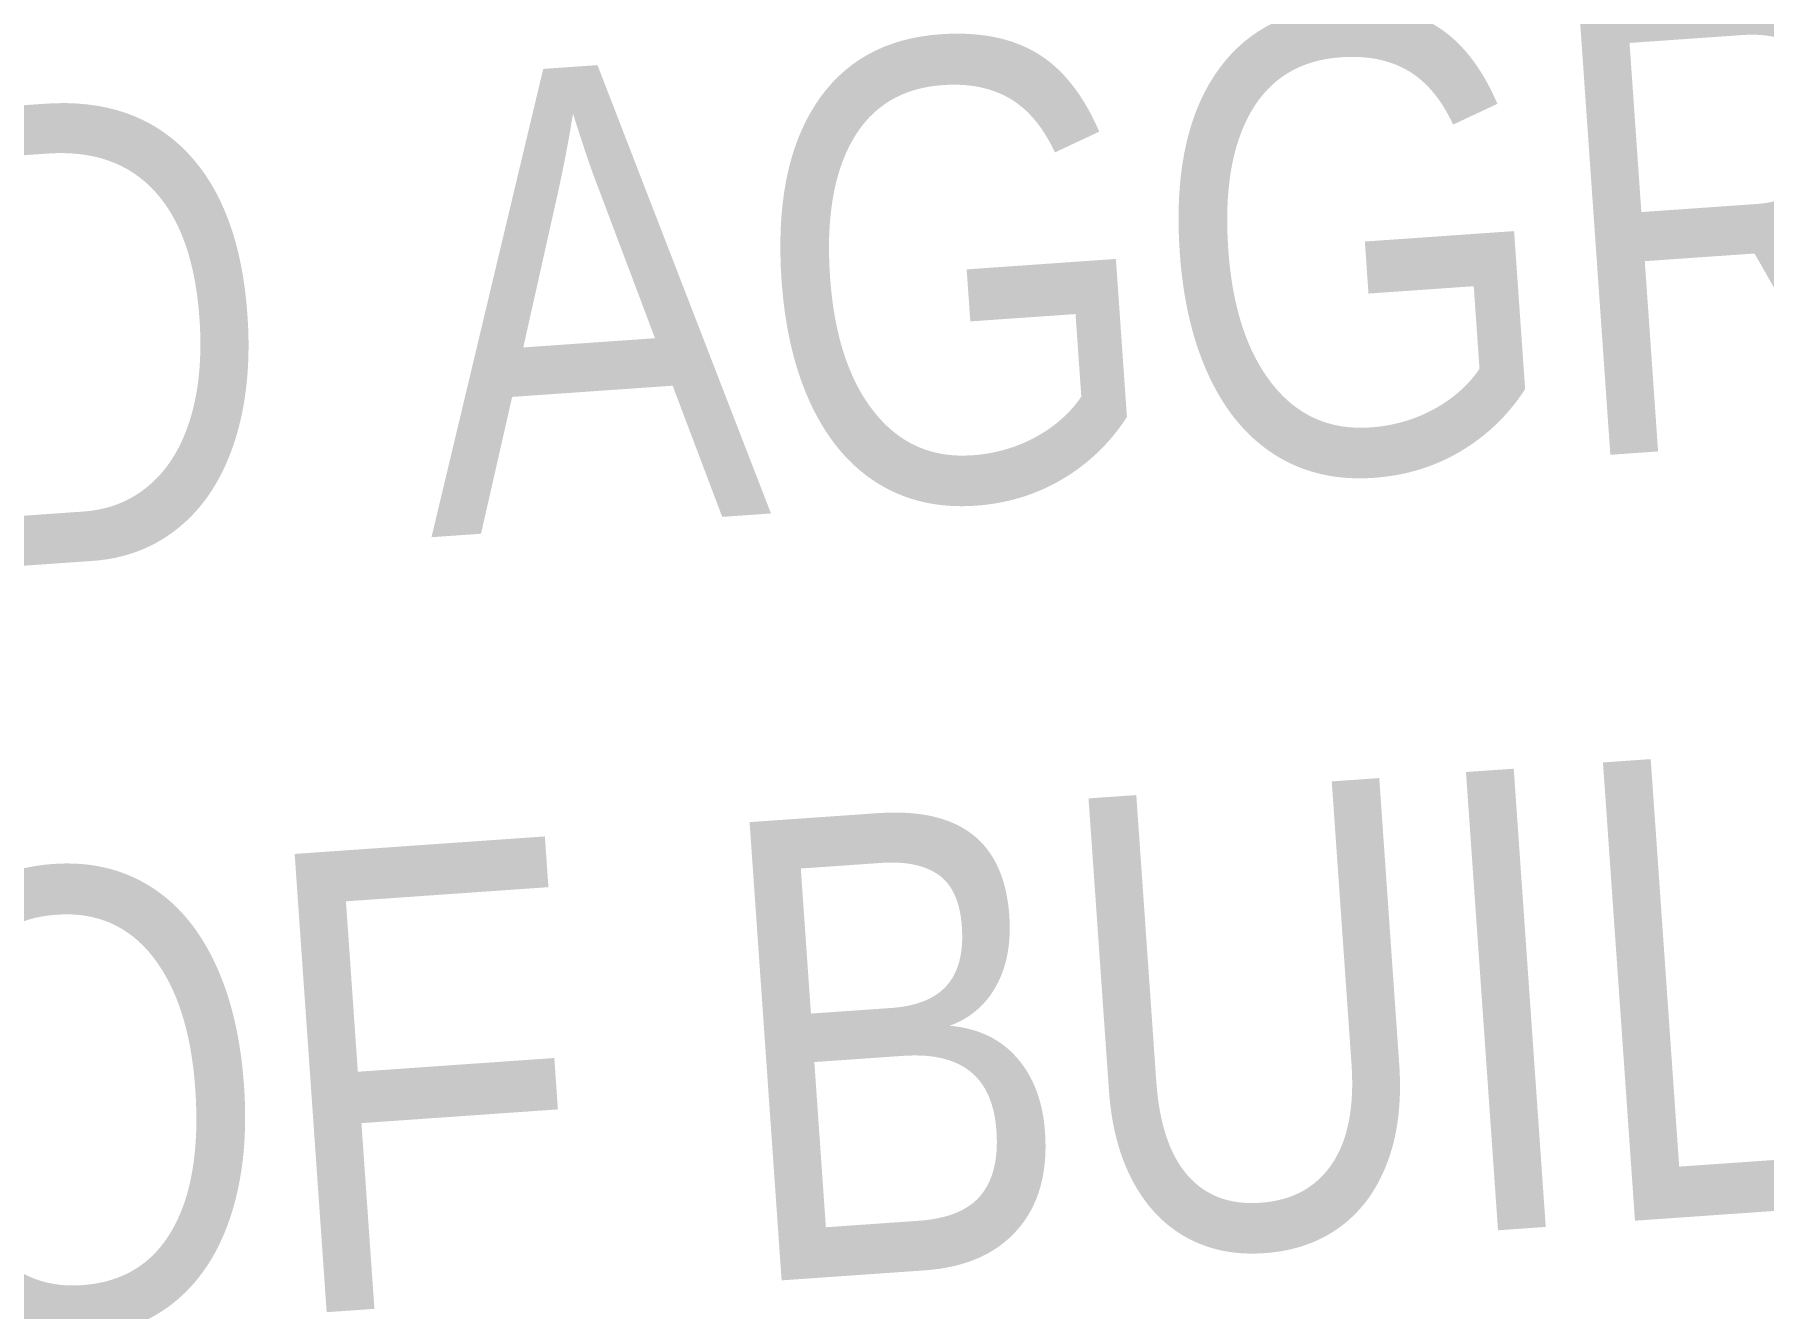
# Model space of a CAD drawing. Header units: millimetres. Extents: x 834681283 to 835686922, y 817551134 to 819407044.
# Drawn here: x 835570626 to 835578155, y 818179592 to 818185138 of the extents above; entities that cross this region are included whole.
import ezdxf

# ---------------------------------------------------------------- set-up
doc = ezdxf.new("R2010")
doc.units = ezdxf.units.MM
doc.header["$LTSCALE"] = 1200
doc.header["$MEASUREMENT"] = 0
for name, pattern in [('P01-MAGP-P-RF$0$P01_MS_01_N1-FloorPlan-PART2OFUPPERROOFSETTINGOUT$0$BH DASHED2', [3, 2, -1]), ('P01-MAGP-P-RF$0$P01_MS_01_N1-FloorPlan-PART2OFUPPERROOFSETTINGOUT$0$BH DASHED3', [2, 1, -1]), ('P01-MAGP-P-RF$0$PHANTOM', [2.5, 1.25, -0.25, 0.25, -0.25, 0.25, -0.25])]:
    doc.linetypes.add(name, pattern=pattern)
for name, color, linetype, lineweight in [('P01-MAAN-P-EVA$0$DW-TXT', 7, 'Continuous', 13), ('P01-MAGP-P-RF$0$MMH053__', 253, 'P01-MAGP-P-RF$0$PHANTOM', 40), ('P01-MAGP-P-RF$0$P01_MS_01_N1-FloorPlan-PART2OFUPPERROOFSETTINGOUT$0$S-BEAM', 253, 'Continuous', 35), ('P01-MAGP-P-RF$0$P01_MS_01_N1-FloorPlan-PART2OFUPPERROOFSETTINGOUT$0$S-BEAM-HIDN', 253, 'P01-MAGP-P-RF$0$P01_MS_01_N1-FloorPlan-PART2OFUPPERROOFSETTINGOUT$0$BH DASHED2', 18), ('P01-MAGP-P-RF$0$P01_MS_01_N1-FloorPlan-PART2OFUPPERROOFSETTINGOUT$0$S-COLS-HIDN', 253, 'P01-MAGP-P-RF$0$P01_MS_01_N1-FloorPlan-PART2OFUPPERROOFSETTINGOUT$0$BH DASHED3', 18), ('P01-MAGP-P-RF$0$ROOF MESH HALF TONE$0$A-GLAZ', 253, 'Continuous', 9), ('P01-MAGP-P-RF$0$ROOF MESH HALF TONE$0$A-MASS', 253, 'Continuous', 9)]:
    doc.layers.add(name, color=color, linetype=linetype, lineweight=lineweight)
doc.styles.add('P01-MAAN-P-EVA$0$ARIAL', font='arial.ttf', dxfattribs={"width": 0.8})

# ---------------------------------------------------------------- blocks, each defined once
blk = doc.blocks.new('P01-MAAN-P-EVA')
at = {"layer": 'P01-MAAN-P-EVA$0$DW-TXT', "insert": (835559946.3, 818184087.5), "char_height": 2000, "attachment_point": 1, "rotation": 3.99859, "style": 'P01-MAAN-P-EVA$0$ARIAL', "bg_fill": 3, "box_fill_scale": 1.25, "bg_fill_color": 256, "bg_fill_transparency": 0}
blk.add_mtext_dynamic_manual_height_columns('PROVIDED AGGREGATE LENGTH OF BUILDING FRONTAGES UPON THOROUGHFARES = 167.0m ', width=35991.508, gutter_width=10, heights=[0], dxfattribs=at)
blk = doc.blocks.new('P01-MAGP-P-RF$0$P01_MS_01_N1-FloorPlan-PART2OFUPPERROOFSETTINGOUT$0$Circular Hollow Sections - CHS273x16_PSB98-8778822-PART 2 OF  UPPER ROOF SETTING OUT')
at = {"layer": 'P01-MAGP-P-RF$0$P01_MS_01_N1-FloorPlan-PART2OFUPPERROOFSETTINGOUT$0$S-BEAM'}
for p, q in [((45170.7, 71520.9), (41690.6, 69084.1)), ((41847.2, 68860.5), (45327.3, 71297.3))]:
    blk.add_line(p, q, dxfattribs=at)
for centre, major_axis, start_param, end_param in [((45249, 71409.1), (-78.3, 111.8), 3.141593, 6.283185), ((41768.9, 68972.3), (-78.3, 111.8), 0, 3.141593), ((41768.9, 68972.3), (-72.6, 103.6), 0, 3.141593), ((41768.9, 68972.3), (-78.3, 111.8), 3.141593, 6.283185), ((41768.9, 68972.3), (-72.6, 103.6), 3.141593, 6.283185)]:
    blk.add_ellipse(centre, major_axis=major_axis, ratio=0.463676, start_param=start_param, end_param=end_param, dxfattribs=at)
blk = doc.blocks.new('P01-MAGP-P-RF$0$P01_MS_01_N1-FloorPlan-PART2OFUPPERROOFSETTINGOUT$0$Circular Hollow Sections - CHS273x10_PSB97-8461351-PART 2 OF  UPPER ROOF SETTING OUT')
at = {"layer": 'P01-MAGP-P-RF$0$P01_MS_01_N1-FloorPlan-PART2OFUPPERROOFSETTINGOUT$0$S-BEAM'}
for p, q in [((46997.1, 68873.2), (43545.2, 66456.2)), ((43701.8, 66232.5), (47153.7, 68649.6))]:
    blk.add_line(p, q, dxfattribs=at)
for centre, major_axis, start_param, end_param in [((47075.4, 68761.4), (-78.3, 111.8), 3.141593, 6.283185), ((43623.5, 66344.4), (-78.3, 111.8), 0, 3.141593), ((43623.5, 66344.4), (-72.6, 103.6), 0, 3.141593), ((43623.5, 66344.4), (-78.3, 111.8), 3.141593, 6.283185), ((43623.5, 66344.4), (-72.6, 103.6), 3.141593, 6.283185)]:
    blk.add_ellipse(centre, major_axis=major_axis, ratio=0.301725, start_param=start_param, end_param=end_param, dxfattribs=at)
blk = doc.blocks.new('P01-MAGP-P-RF$0$P01_MS_01_N1-FloorPlan-PART2OFUPPERROOFSETTINGOUT$0$Circular Hollow Sections - CHS273x10_PSB97-8468310-PART 2 OF  UPPER ROOF SETTING OUT')
at = {"layer": 'P01-MAGP-P-RF$0$P01_MS_01_N1-FloorPlan-PART2OFUPPERROOFSETTINGOUT$0$S-BEAM'}
for p, q in [((48611.7, 66605.6), (45071, 64126.4)), ((45227.6, 63902.8), (48768.3, 66382))]:
    blk.add_line(p, q, dxfattribs=at)
blk.add_ellipse((48690, 66493.8), major_axis=(-78.3, 111.8), ratio=0.33872, start_param=3.141593, end_param=6.283185, dxfattribs=at)
at = {"layer": 'P01-MAGP-P-RF$0$P01_MS_01_N1-FloorPlan-PART2OFUPPERROOFSETTINGOUT$0$S-BEAM-HIDN'}
for p, q in [((45071, 64126.4), (44948.4, 64040.6)), ((45105, 63817), (45227.6, 63902.8))]:
    blk.add_line(p, q, dxfattribs=at)
for major_axis, start_param, end_param in [((-78.3, 111.8), 0, 3.141593), ((-72.6, 103.6), 0, 3.141593), ((-78.3, 111.8), 3.141593, 6.283185), ((-72.6, 103.6), 3.141593, 6.283185)]:
    blk.add_ellipse((45026.7, 63928.8), major_axis=major_axis, ratio=0.33872, start_param=start_param, end_param=end_param, dxfattribs=at)
blk = doc.blocks.new('P01-MAGP-P-RF$0$P01_MS_01_N1-FloorPlan-PART2OFUPPERROOFSETTINGOUT$0$Circular Hollow Sections - CHS273x10_PSB97-8461350-PART 2 OF  UPPER ROOF SETTING OUT')
at = {"layer": 'P01-MAGP-P-RF$0$P01_MS_01_N1-FloorPlan-PART2OFUPPERROOFSETTINGOUT$0$S-BEAM'}
for p, q in [((50555.6, 71364.9), (47072.8, 68926.2)), ((47229.4, 68702.6), (50712.2, 71141.3))]:
    blk.add_line(p, q, dxfattribs=at)
for centre, major_axis, start_param, end_param in [((50633.9, 71253.1), (-78.3, 111.8), 5.462127, 6.283185), ((50633.9, 71253.1), (-78.3, 111.8), 3.141593, 3.962651), ((47151.1, 68814.4), (-78.3, 111.8), 0, 0.91571), ((47151.1, 68814.4), (-72.6, 103.6), 0, 0.966072), ((47151.1, 68814.4), (-78.3, 111.8), 3.141593, 6.283185), ((47151.1, 68814.4), (-72.6, 103.6), 3.141593, 6.283185), ((47151.1, 68814.4), (-72.6, 103.6), 2.17552, 3.141593), ((47151.1, 68814.4), (-78.3, 111.8), 2.225883, 3.141593)]:
    blk.add_ellipse(centre, major_axis=major_axis, ratio=0.557888, start_param=start_param, end_param=end_param, dxfattribs=at)
at = {"layer": 'P01-MAGP-P-RF$0$P01_MS_01_N1-FloorPlan-PART2OFUPPERROOFSETTINGOUT$0$S-BEAM-HIDN'}
for centre, major_axis, start_param, end_param in [((50633.9, 71253.1), (-78.3, 111.8), 3.963015, 5.461762), ((47151.1, 68814.4), (-78.3, 111.8), 0.916075, 2.225518), ((47151.1, 68814.4), (-72.6, 103.6), 0.966466, 2.175127)]:
    blk.add_ellipse(centre, major_axis=major_axis, ratio=0.557888, start_param=start_param, end_param=end_param, dxfattribs=at)
blk = doc.blocks.new('P01-MAGP-P-RF$0$P01_MS_01_N1-FloorPlan-PART2OFUPPERROOFSETTINGOUT$0$Circular Hollow Sections - CHS273x10_PSB97-8461565-PART 2 OF  UPPER ROOF SETTING OUT')
at = {"layer": 'P01-MAGP-P-RF$0$P01_MS_01_N1-FloorPlan-PART2OFUPPERROOFSETTINGOUT$0$S-BEAM'}
for p, q in [((52168.4, 69096.1), (48656.6, 66637.1)), ((48813.2, 66413.5), (52325, 68872.4))]:
    blk.add_line(p, q, dxfattribs=at)
for centre, major_axis, start_param, end_param in [((52246.7, 68984.2), (-78.3, 111.8), 5.588474, 6.283185), ((52246.7, 68984.2), (-78.3, 111.8), 3.141593, 3.836304), ((48734.9, 66525.3), (-78.3, 111.8), 0, 0.564683), ((48734.9, 66525.3), (-78.3, 111.8), 3.141593, 6.283185), ((48734.9, 66525.3), (-72.6, 103.6), 3.141593, 6.283185), ((48734.9, 66525.3), (-72.6, 103.6), 0, 0.545081), ((48734.9, 66525.3), (-72.6, 103.6), 2.596512, 3.141593), ((48734.9, 66525.3), (-78.3, 111.8), 2.57691, 3.141593)]:
    blk.add_ellipse(centre, major_axis=major_axis, ratio=0.412888, start_param=start_param, end_param=end_param, dxfattribs=at)
at = {"layer": 'P01-MAGP-P-RF$0$P01_MS_01_N1-FloorPlan-PART2OFUPPERROOFSETTINGOUT$0$S-BEAM-HIDN'}
for centre, major_axis, start_param, end_param in [((52246.7, 68984.2), (-78.3, 111.8), 3.836668, 5.58811), ((48734.9, 66525.3), (-78.3, 111.8), 0.565047, 2.576545), ((48734.9, 66525.3), (-72.6, 103.6), 0.545475, 2.596118)]:
    blk.add_ellipse(centre, major_axis=major_axis, ratio=0.412888, start_param=start_param, end_param=end_param, dxfattribs=at)
blk = doc.blocks.new('P01-MAGP-P-RF$0$ROOF MESH HALF TONE')
at = {"layer": 'P01-MAGP-P-RF$0$ROOF MESH HALF TONE$0$A-GLAZ', "lineweight": 5}
for p, q in [((43191, 70031.7), (41428.6, 72585.7)), ((48562.1, 70209.9), (46874.4, 72586.9)), ((41439.4, 72482.3), (43201.9, 69928.3)), ((42910.2, 69917.7), (41223.2, 72301.3)), ((47874, 69655.9), (46120.1, 72196.5)), ((46122, 72091.4), (47875.9, 69550.7)), ((47583.8, 69516.9), (45894.1, 71903.8)), ((46877.2, 68962.7), (45128.1, 71488.5)), ((45134.7, 71388.4), (46883.8, 68862.5)), ((46604.5, 68823.2), (44907.2, 71227.3)), ((46380.3, 71144.6), (47125.5, 70091.8)), ((43854.6, 70493.6), (43451.2, 71061.6)), ((43236.5, 70048), (42669.2, 70870.2)), ((46359.4, 69799.9), (45612.4, 70878.6)), ((45613, 70870), (46360, 69791.2)), ((50022.7, 70115.3), (49531.6, 70810.3)), ((51279.5, 68415.2), (49576, 70825.8)), ((45882.4, 68270.5), (44171.7, 70734.1)), ((44618.6, 70173.3), (44218.5, 70749.5)), ((48516.6, 70195.8), (48105.8, 70774.3)), ((49963.4, 70095.5), (49527.1, 70712.8)), ((44186.6, 70632.5), (45893.1, 68175.1)), ((48519.8, 70088.8), (48128, 70640.7)), ((43854.6, 70493.6), (43842.2, 70599.1)), ((43887.7, 70615.5), (43897.4, 70532.8)), ((42865.2, 69899.6), (42444.9, 70493.4)), ((43882, 70503.4), (43854.6, 70493.6)), ((43923, 70544.3), (43878.6, 70524.3)), ((44360.2, 69840.6), (43878.6, 70524.3)), ((43878.6, 70524.3), (43893.7, 70431.6)), ((45624, 68129.9), (43923, 70544.3)), ((44598.9, 70205.5), (45361, 70507.5)), ((44617.7, 70181.6), (45379.5, 70483.4)), ((45378.2, 70482.9), (45361, 70507.5)), ((45379.5, 70483.4), (46145, 69399.1)), ((47890.3, 69712.3), (47352.2, 70491.7)), ((44321.9, 69823.9), (43893.7, 70431.6)), ((49291.4, 69830.1), (48885.5, 70415.3)), ((42880.1, 69799.1), (42479.1, 70365.7)), ((50579.1, 67894.4), (48879.5, 70344.5)), ((44599.3, 70201.2), (44598.9, 70205.5)), ((44598.9, 70205.5), (44618.1, 70178.1)), ((45385.7, 69075.5), (44617.7, 70181.6)), ((44617.7, 70181.6), (44618.6, 70173.3)), ((44618.6, 70173.3), (45386.7, 69067.2)), ((48516.6, 70195.8), (48562.1, 70209.9)), ((48519.8, 70088.8), (48516.6, 70195.8)), ((48562.1, 70209.9), (48564.5, 70132.7)), ((48877.8, 70243), (50573.6, 67798.4)), ((43194, 70100.2), (43168.2, 70088.6)), ((43204, 70085.8), (43194, 70100.2)), ((48549.6, 70098), (48519.8, 70088.8)), ((48593.9, 70144.3), (48549.6, 70126.8)), ((49025.6, 69451.8), (48549.6, 70126.8)), ((48549.6, 70126.8), (48549.7, 70033.9)), ((50300.1, 67724.8), (48593.9, 70144.3)), ((49270.5, 69863.5), (50025.1, 70116.1)), ((50043.4, 70090), (50025.1, 70116.1)), ((43155.3, 70082.8), (43149.6, 70080.2)), ((44890.2, 67578.8), (43149.6, 70080.2)), ((43149.6, 70080.2), (43158.9, 70020.2)), ((43191, 70031.7), (43236.5, 70048)), ((43191.8, 70024.5), (43191, 70031.7)), ((43626.8, 69478.1), (43234.3, 70042.3)), ((43236.5, 70048), (43237.7, 70037.4)), ((46357.1, 69790.1), (47123.7, 70082.3)), ((47125.5, 70091.8), (46359.4, 69799.9)), ((46378.5, 69759.7), (47145, 70051.8)), ((47123.7, 70082.3), (47126.1, 70083.2)), ((47145, 70051.8), (47123.7, 70082.3)), ((47125.5, 70091.8), (47126.1, 70083.2)), ((47538.6, 69500.4), (47127.1, 70081.8)), ((47154, 69960), (47145, 70051.8)), ((48974.1, 69432.1), (48549.7, 70033.9)), ((49291.9, 69838.4), (50046.2, 70091)), ((50046.2, 70091), (50847.4, 68957.2)), ((43201.9, 69928.3), (43194.9, 69994.9)), ((47154.8, 69951.7), (46438.1, 69678.6)), ((47546.4, 69398.5), (47154.6, 69952)), ((42865.2, 69899.6), (42910.2, 69917.7)), ((42880.1, 69799.1), (42865.2, 69899.6)), ((42910.2, 69917.7), (42920.3, 69850.1)), ((43210.3, 69931.4), (43201.9, 69928.3)), ((43205.1, 69929.5), (44904.3, 67487.6)), ((42900.8, 69807.5), (42880.1, 69799.1)), ((42938.9, 69859.1), (42894.8, 69837.9)), ((43364.8, 69170), (42894.8, 69837.9)), ((42894.8, 69837.9), (42912.4, 69749.1)), ((44642.7, 67437.5), (42938.9, 69859.1)), ((43606.3, 69510.9), (44362.5, 69841.6)), ((43625.6, 69486), (44381.5, 69816.6)), ((44380.3, 69816.1), (44362.5, 69841.6)), ((44381.5, 69816.6), (45163.7, 68706.3)), ((46359.4, 69799.9), (46360, 69791.2)), ((49270.3, 69860.6), (49270.5, 69863.5)), ((49270.5, 69863.5), (49291.6, 69833.4)), ((49291.9, 69838.4), (49291.5, 69830.1)), ((49291.5, 69830.1), (50091.7, 68676.6)), ((50092.1, 68684.9), (49291.9, 69838.4)), ((43331, 69154.1), (42912.4, 69749.1)), ((46359, 69787.5), (46378.5, 69759.7)), ((46922.4, 68979.1), (46381.4, 69760.4)), ((47892.4, 69713.1), (47848.2, 69695.6)), ((47874, 69655.9), (47919.5, 69670)), ((47875.9, 69550.7), (47874, 69655.9)), ((49583.5, 67199.5), (47879.2, 69651)), ((48297.5, 69130.4), (47892.4, 69713.1)), ((47919.5, 69670), (47898, 69701.1)), ((47919.5, 69670), (47919.6, 69664.8)), ((43606.9, 69506.8), (43606.3, 69510.9)), ((43606.3, 69510.9), (43626.1, 69482.7)), ((47538.6, 69500.4), (47583.8, 69516.9)), ((47546.4, 69398.5), (47538.6, 69500.4)), ((47583.8, 69516.9), (47588.7, 69452.5)), ((47886.5, 69554), (47875.9, 69550.7)), ((47882.8, 69552.9), (49582.6, 67107.9)), ((44410.7, 68357.8), (43625.6, 69486)), ((43625.6, 69486), (43626.8, 69478.1)), ((43626.8, 69478.1), (44411.9, 68349.9)), ((47610.7, 69462.1), (47566.7, 69442.8)), ((48029.8, 68784.8), (47566.7, 69442.8)), ((47566.7, 69442.8), (47571.5, 69354.4)), ((49319.8, 67033.7), (47610.7, 69462.1)), ((48275.9, 69164.4), (49027.7, 69452.6)), ((48297.6, 69138.3), (49049.1, 69426.5)), ((49046.7, 69425.5), (49027.7, 69452.6)), ((49049.1, 69426.5), (49865.4, 68269)), ((43900.5, 66887.2), (42162.7, 69381.1)), ((42637, 68785), (42238.4, 69357)), ((45384.2, 69066.2), (46143.8, 69389.9)), ((46145, 69399.1), (45385.7, 69075.5)), ((45406.1, 69034.9), (46165.7, 69358.6)), ((46143.8, 69389.9), (46145.9, 69390.8)), ((46165.7, 69358.6), (46143.8, 69389.9)), ((46145, 69399.1), (46145.9, 69390.8)), ((46559.7, 68804.8), (46146.8, 69389.6)), ((46178.3, 69269.9), (46165.7, 69358.6)), ((47568.7, 69406.6), (47546.4, 69398.5)), ((47985.7, 68765.9), (47571.5, 69354.4)), ((42212.7, 69245.8), (43917.2, 66799.7)), ((46179.3, 69263.3), (45462.6, 68957.9)), ((46571.5, 68707.7), (46179.1, 69263.6)), ((43660.8, 66746), (41955.2, 69172.2)), ((42615.9, 68818.3), (43366.7, 69170.9)), ((42635.5, 68792.5), (43386.2, 69145)), ((43385.1, 69144.5), (43366.7, 69170.9)), ((43386.2, 69145), (44182.3, 68013.4)), ((48275.9, 69161.5), (48275.9, 69164.4)), ((48275.9, 69164.4), (48297.5, 69133.5)), ((48297.6, 69138.3), (48297.5, 69130.4)), ((48297.5, 69130.4), (49113.7, 67956.3)), ((49113.7, 67964.3), (48297.6, 69138.3)), ((45384.2, 69066.2), (45406.1, 69034.9)), ((45385.7, 69075.5), (45386.7, 69067.2)), ((45927.1, 68288.9), (45408.6, 69035.6)), ((46861.9, 68983.3), (46855.7, 68992.2)), ((46855.7, 68992.2), (46856.2, 68981.4)), ((46899.7, 69011.5), (46872.3, 68999.5)), ((46877.2, 68962.7), (46922.4, 68979.1)), ((46905.1, 69003.9), (46899.7, 69011.5)), ((47305.1, 68429.6), (46922.3, 68979.1)), ((46922.4, 68979.1), (46922.6, 68975.6)), ((46883.8, 68862.5), (46877.2, 68962.7)), ((48588.2, 66505.4), (46879.2, 68958.5)), ((42616.6, 68814.2), (42615.9, 68818.3)), ((42615.9, 68818.3), (42636.1, 68789.3)), ((46559.7, 68804.8), (46604.5, 68823.2)), ((46604.5, 68823.2), (46610.9, 68770.4)), ((46890.6, 68865), (46883.8, 68862.5)), ((46888.1, 68864.1), (48592.2, 66418.1)), ((43434.6, 67645.7), (42635.5, 68792.5)), ((42635.5, 68792.5), (42637, 68784.9)), ((42637, 68784.9), (43436.1, 67638.1)), ((46571.5, 68707.7), (46559.7, 68804.8)), ((46627, 68778), (46583.2, 68757.2)), ((47035.9, 68113), (46583.2, 68757.2)), ((46583.2, 68757.2), (46592.1, 68672.8)), ((48338.3, 66342.7), (46627, 68778)), ((47282.9, 68464), (48031.4, 68785.6)), ((47304.8, 68437.1), (48053.2, 68758.6)), ((48051, 68757.7), (48031.4, 68785.6)), ((48053.2, 68758.6), (48881.3, 67581.9)), ((42913, 66195.7), (41177.1, 68684.9)), ((44409.8, 68348.9), (45163.1, 68697.6)), ((45163.7, 68706.3), (44410.7, 68357.8)), ((45163.1, 68697.6), (45165, 68698.5)), ((45185.5, 68665.6), (45163.1, 68697.6)), ((45163.7, 68706.3), (45165, 68698.5)), ((45579.6, 68109.9), (45165.7, 68697.3)), ((46587.7, 68714.4), (46571.5, 68707.7)), ((46997.9, 68095.3), (46592.1, 68672.8)), ((44432.2, 68316.9), (45185.5, 68665.6)), ((45201.1, 68579.9), (45185.5, 68665.6)), ((41223, 68561), (42931.4, 66111.4)), ((45202.1, 68574.6), (44486.1, 68243.2)), ((45594.7, 68017.3), (45201.9, 68574.8)), ((42678.5, 66054.9), (40971.6, 68484.5)), ((42393.1, 68469.9), (43201.2, 67320.2)), ((47283, 68461.3), (47282.9, 68464)), ((47282.9, 68464), (47305, 68432.4)), ((48133.6, 67247.4), (47304.8, 68437.1)), ((47304.8, 68437.1), (47305.2, 68429.5)), ((47305.2, 68429.5), (48133.9, 67239.9)), ((44409.8, 68348.9), (44432.2, 68316.9)), ((44410.7, 68357.8), (44411.9, 68349.9)), ((44934.6, 67598.8), (44434.3, 68317.6)), ((47595.3, 65812), (45865.1, 68291.9)), ((45865.1, 68291.9), (45868.1, 68261.6)), ((45908.9, 68312.6), (45891.6, 68304.4)), ((45912.3, 68307.8), (45908.9, 68312.6)), ((45882.4, 68270.5), (45927.1, 68288.9)), ((45882.8, 68266.5), (45882.4, 68270.5)), ((45893.1, 68175.1), (45883.4, 68261.4)), ((46315, 67730.6), (45925.8, 68288.4)), ((45927.1, 68288.9), (45927.5, 68286.1)), ((49111.8, 67955.6), (49863.6, 68260.4)), ((49865.4, 68269), (49113.7, 67964.3)), ((49135.1, 67922.3), (49886.9, 68227.1)), ((49863.6, 68260.4), (49865.3, 68261.1)), ((49886.9, 68227.1), (49863.6, 68260.4)), ((49865.4, 68269), (49865.3, 68261.1)), ((50255.9, 67707.3), (49866.1, 68260)), ((49888.2, 68140.1), (49886.9, 68227.1)), ((45897.4, 68176.8), (45893.1, 68175.1)), ((45896.6, 68175.1), (47603.6, 65728.5)), ((42458.1, 66937.9), (41646.9, 68101)), ((41648.5, 68093.8), (42459.7, 66930.6)), ((45579.6, 68109.9), (45624, 68129.9)), ((45594.7, 68017.3), (45579.6, 68109.9)), ((45643, 68092.1), (45599.5, 68070.1)), ((46043.7, 67437.3), (45599.5, 68070.1)), ((45599.5, 68070.1), (45611.8, 67989.1)), ((45624, 68129.9), (45631.2, 68086.1)), ((47355.8, 65652.3), (45643, 68092.1)), ((46292.3, 67765.3), (47037.2, 68113.6)), ((46314.3, 67737.7), (47059.1, 68086)), ((47057.2, 68085.1), (47037.2, 68113.6)), ((47059.1, 68086), (47896.5, 66894.4)), ((49888.3, 68135.6), (49186.8, 67851.1)), ((50255.9, 67614.4), (49888.2, 68135.8)), ((43434.3, 67637.2), (44182.1, 68005.1)), ((44182.3, 68013.4), (43434.6, 67645.7)), ((44204.9, 67972.5), (44182.1, 68005.1)), ((44182.2, 68005.1), (44183.8, 68005.9)), ((44182.3, 68013.4), (44183.8, 68005.9)), ((44598.6, 67416.3), (44184.5, 68004.9)), ((45606.7, 68022.7), (45594.7, 68017.3)), ((43457.1, 67604.7), (44204.9, 67972.5)), ((44222.8, 67889.6), (44204.9, 67972.5)), ((46010.7, 67420.9), (45611.8, 67989.1)), ((49111.8, 67955.6), (49135.1, 67922.3)), ((49113.7, 67964.3), (49113.7, 67956.3)), ((49618.3, 67230.5), (49137, 67922.8)), ((44223.8, 67885.2), (43508.9, 67533.6)), ((44616.2, 67327.5), (44223.6, 67885.4)), ((46292.5, 67762.9), (46292.3, 67765.3)), ((46292.3, 67765.3), (46314.8, 67733.1)), ((47152.7, 66536.1), (46314.3, 67737.7)), ((46314.3, 67737.7), (46315.1, 67730.5)), ((46315.1, 67730.5), (47153.4, 66528.9)), ((43434.3, 67637.2), (43457.1, 67604.7)), ((43434.6, 67645.7), (43436.1, 67638.1)), ((44919.7, 67616.4), (44908.4, 67610.6)), ((44922, 67613.2), (44919.7, 67616.4)), ((43944.6, 66908.4), (43458.9, 67605.3)), ((46604.9, 65119.1), (44876.2, 67594.4)), ((44876.2, 67594.4), (44882.4, 67552.2)), ((44890.2, 67578.8), (44934.6, 67598.8)), ((44890.5, 67576.3), (44890.2, 67578.8)), ((44904.3, 67487.6), (44894.9, 67548.3)), ((45326.7, 67033.6), (44932.6, 67597.9)), ((44934.6, 67598.8), (44935.3, 67594.1)), ((48132.4, 67239.2), (48880.2, 67573.7)), ((48881.3, 67581.9), (48133.6, 67247.4)), ((48156.1, 67205.4), (48903.9, 67539.9)), ((48903.9, 67539.9), (48880.2, 67573.7)), ((48880.3, 67573.7), (48881.7, 67574.3)), ((48881.3, 67581.9), (48881.7, 67574.3)), ((49275.8, 67014.4), (48882.3, 67573.4)), ((48909.6, 67456.1), (48903.9, 67539.9)), ((44908.8, 67489.6), (44904.3, 67487.6)), ((44906.8, 67487.3), (46616.6, 65038.9)), ((44598.6, 67416.3), (44642.7, 67437.5)), ((44616.2, 67327.5), (44598.6, 67416.3)), ((44659.2, 67404.7), (44615.8, 67381.8)), ((44642.7, 67437.5), (44650.1, 67399.9)), ((46372.8, 64962.6), (44659.2, 67404.7)), ((45303.6, 67068.6), (46044.8, 67437.8)), ((45325.7, 67040.5), (46066.9, 67409.7)), ((46065.1, 67408.9), (46044.8, 67437.8)), ((46066.9, 67409.7), (46911.5, 66206.6)), ((48909.8, 67452.7), (48205.2, 67137.5)), ((49280.6, 66925.9), (48909.7, 67452.9)), ((42458, 66929.8), (43201.3, 67312.2)), ((43201.2, 67320.2), (42458.1, 66937.9)), ((43201.2, 67320.2), (43202.8, 67313)), ((43224.4, 67279.1), (43201.3, 67312.2)), ((43201.4, 67312.2), (43202.8, 67313)), ((43617, 66723.9), (43203.5, 67312)), ((45053, 66758.8), (44615.8, 67381.8)), ((44615.8, 67381.8), (44630.9, 67303.8)), ((44625.5, 67332), (44616.2, 67327.5)), ((42481.2, 66896.7), (43224.4, 67279.1)), ((43244, 67198.8), (43224.4, 67279.1)), ((45023.9, 66743.7), (44630.9, 67303.8)), ((48132.4, 67239.2), (48156.1, 67205.4)), ((48133.6, 67247.4), (48133.9, 67239.9)), ((43244.9, 67195), (42531.3, 66827.9)), ((43636.2, 66638.4), (43244.8, 67195.2)), ((48632.2, 66524.7), (48157.6, 67205.9)), ((49582.6, 67107.9), (49583.5, 67199.5)), ((49586.4, 67200.7), (49627.7, 67217)), ((51303.5, 64735), (49586.4, 67197.1)), ((49619.6, 67231.1), (49605.7, 67224.8)), ((49999.2, 66686.7), (49619.6, 67231.1)), ((49627.7, 67217), (49619.9, 67228.3)), ((49586.4, 67109.4), (49582.6, 67107.9)), ((49586.4, 67109.2), (51297.3, 64655.9)), ((45303.6, 67068.6), (45326.4, 67036)), ((46171.6, 65829.3), (45325.7, 67040.5)), ((45325.7, 67040.5), (45326.7, 67033.6)), ((45326.7, 67033.6), (46172.6, 65822.4)), ((49275.8, 67014.4), (49319.8, 67033.7)), ((49280.6, 66925.9), (49275.8, 67014.4)), ((49319.8, 67033.7), (49321.8, 66997.4)), ((42458.1, 66937.9), (42459.7, 66930.6)), ((49291.7, 66982.7), (49290.6, 66906.5)), ((49334.8, 67003.8), (49291.7, 66982.7)), ((49715.3, 66379.2), (49291.7, 66982.7)), ((51051, 64558.9), (49334.8, 67003.8)), ((42458, 66929.8), (42481.2, 66896.7)), ((42956.9, 66217.8), (42482.9, 66897.4)), ((43890.8, 66900.6), (43888.4, 66899.4)), ((45616.4, 64426.4), (43888.4, 66899.4)), ((43888.4, 66899.4), (43898, 66848.8)), ((43900.5, 66887.2), (43944.6, 66908.4)), ((43931.8, 66922.3), (43923.3, 66917.8)), ((43933.5, 66919.8), (43931.8, 66922.3)), ((44339.6, 66338.7), (43942.3, 66907.3)), ((43944.6, 66908.4), (43945.7, 66902.3)), ((47152.2, 66528.3), (47896.1, 66886.7)), ((47896.5, 66894.4), (47152.7, 66536.1)), ((47896.1, 66886.7), (47897.2, 66887.2)), ((47920, 66852.5), (47896.1, 66886.7)), ((47896.5, 66894.4), (47897.2, 66887.2)), ((48294.5, 66321.9), (47897.8, 66886.5)), ((49290.9, 66930.5), (49280.6, 66925.9)), ((49674.6, 66359.4), (49290.6, 66906.5)), ((43917.2, 66799.7), (43909, 66842.3)), ((43919.6, 66798.4), (45631, 64349.1)), ((47176.1, 66494.1), (47920, 66852.5)), ((47929.5, 66771.7), (47920, 66852.5)), ((43617, 66723.9), (43660.8, 66746)), ((43636.2, 66638.4), (43617, 66723.9)), ((43675.6, 66716.1), (43632.5, 66692.5)), ((43660.8, 66746), (43668.4, 66712.1)), ((45389.2, 64273.4), (43675.6, 66716.1)), ((44316.2, 66373.9), (45053.9, 66759.3)), ((44338.3, 66345.3), (45076, 66730.8)), ((45074.5, 66730), (45053.9, 66759.3)), ((45076, 66730.8), (45926.8, 65518.3)), ((47929.8, 66769.1), (47223.3, 66428.7)), ((48303.4, 66237.5), (47929.7, 66769.2)), ((44063.2, 66078.6), (43632.5, 66692.5)), ((43632.5, 66692.5), (43649.8, 66617.1)), ((43644, 66642.3), (43636.2, 66638.4)), ((42635, 66032.1), (42222.5, 66619.1)), ((44037.4, 66064.6), (43649.8, 66617.1)), ((42655.5, 65949.6), (42265.5, 66504.7)), ((47152.2, 66528.3), (47176.1, 66494.1)), ((47152.7, 66536.1), (47153.4, 66528.9)), ((47639.1, 65832.8), (47177.4, 66494.5)), ((48592.2, 66418.1), (48588.2, 66505.4)), ((48588.7, 66505.6), (48632.2, 66524.7)), ((50310, 64041.3), (48588.7, 66505.6)), ((49009.1, 65986.5), (48627.8, 66532.5)), ((48595.6, 66419.5), (48592.2, 66418.1)), ((48595.7, 66417.8), (50308.3, 63965.8)), ((44316.2, 66373.9), (44339.1, 66341)), ((45190.4, 65125.8), (44338.3, 66345.3)), ((44338.3, 66345.3), (44339.6, 66338.6)), ((44339.6, 66338.6), (45191.7, 65119.1)), ((48294.5, 66321.9), (48338.3, 66342.7)), ((48338.3, 66342.7), (48341.4, 66313.1)), ((48984.5, 66023.2), (49716.2, 66379.6)), ((49009.3, 65992.9), (49740.9, 66349.4)), ((49738.3, 66348.1), (49716.2, 66379.6)), ((49740.9, 66349.4), (50631.3, 65081)), ((48303.4, 66237.5), (48294.5, 66321.9)), ((48351.2, 66318.2), (48308.2, 66295.9)), ((48725.7, 65700.6), (48308.2, 66295.9)), ((48308.2, 66295.9), (48311, 66223)), ((50068.6, 63869.2), (48351.2, 66318.2)), ((42904.4, 66207.6), (42901.6, 66206.1)), ((44629.5, 63733.8), (42901.6, 66206.1)), ((42901.6, 66206.1), (42914.1, 66150.9)), ((42913, 66195.7), (42956.9, 66217.8)), ((42944.8, 66229.8), (42935.5, 66224.7)), ((42946.5, 66227.3), (42944.8, 66229.8)), ((43353.2, 65645.5), (42954.1, 66216.4)), ((42956.9, 66217.8), (42958.5, 66210.1)), ((46911.5, 66206.6), (46171.6, 65829.3)), ((46171.6, 65821.9), (46911.6, 66199.2)), ((46911.5, 66206.6), (46912.6, 66199.7)), ((46911.6, 66199.2), (46912.6, 66199.7)), ((46935.7, 66164.7), (46911.6, 66199.2)), ((47312.3, 65630.4), (46913, 66199.1)), ((48310.3, 66240.8), (48303.4, 66237.5)), ((48690.2, 65682.3), (48311, 66223)), ((42931.4, 66111.4), (42925, 66140.8)), ((42933.3, 66110.2), (44646.3, 63659.1)), ((46195.7, 65787.4), (46935.7, 66164.7)), ((46948.8, 66084.7), (46935.7, 66164.7)), ((42635, 66032.1), (42678.5, 66054.9)), ((42655.5, 65949.6), (42635, 66032.1)), ((42678.5, 66054.9), (42686.3, 66023.7)), ((43329.6, 65680.9), (44064.1, 66079.1)), ((43351.7, 65651.9), (44086.2, 66050)), ((44085, 66049.3), (44064.1, 66079.1)), ((44086.2, 66050), (44942.6, 64829.3)), ((46948.8, 66084.7), (46241.3, 65723.9)), ((47324.6, 65549.4), (46948.8, 66084.8)), ((42692.2, 66027.1), (42649.2, 66002.8)), ((43073.9, 65397.4), (42649.2, 66002.8)), ((42649.2, 66002.8), (42668.3, 65929.8)), ((44405.6, 63584.3), (42692.2, 66027.1)), ((48984.5, 66023.2), (49009.2, 65987.9)), ((49009.3, 65992.9), (49009.2, 65986.4)), ((49009.2, 65986.4), (49899.4, 64711.9)), ((49899.5, 64718.4), (49009.3, 65992.9)), ((42662.2, 65953.1), (42655.5, 65949.6)), ((43050.8, 65384.5), (42668.3, 65929.8)), ((46171.6, 65829.3), (46172.6, 65822.4)), ((46171.6, 65821.9), (46195.7, 65787.4)), ((47603.6, 65728.5), (47595.3, 65812)), ((47595.7, 65812.1), (47639.1, 65832.8)), ((49318.4, 63348), (47595.7, 65812.1)), ((48020.7, 65287.9), (47637.4, 65836.3)), ((47639.1, 65832.8), (47639.2, 65832.2)), ((46648.4, 65141), (46196.8, 65787.8)), ((43330.1, 65678.5), (43329.6, 65680.9)), ((43329.6, 65680.9), (43351.2, 65650.1)), ((47605.9, 65729.6), (47603.6, 65728.5)), ((47606.1, 65728.4), (49320.8, 63275.6)), ((47995.8, 65324.7), (48726.3, 65700.9)), ((48020.5, 65294.1), (48751, 65670.4)), ((48748.6, 65669.1), (48726.3, 65700.9)), ((48751, 65670.4), (49645.3, 64395.3)), ((44209.6, 64424.4), (43351.7, 65651.9)), ((43351.7, 65651.9), (43353.2, 65645.5)), ((43353.2, 65645.5), (44211.1, 64418)), ((47312.3, 65630.4), (47355.8, 65652.3)), ((47324.6, 65549.4), (47312.3, 65630.4)), ((47367.3, 65631.2), (47324.5, 65608)), ((47736.8, 65019.7), (47324.5, 65608)), ((47324.5, 65608), (47330.8, 65538)), ((47355.8, 65652.3), (47359.7, 65627.1)), ((49085.4, 63180.2), (47367.3, 65631.2)), ((42367.1, 64953.4), (41967.2, 65525.6)), ((45926.8, 65518.3), (45190.4, 65125.8)), ((45190.8, 65118.6), (45927.2, 65511.2)), ((45926.8, 65518.3), (45928.1, 65511.7)), ((45927.2, 65511.2), (45928.1, 65511.7)), ((45951.5, 65476.4), (45927.2, 65511.2)), ((46329.4, 64939.7), (45928.5, 65511.1)), ((47329.5, 65551.9), (47324.6, 65549.4)), ((47705.7, 65003), (47330.8, 65538)), ((45215.1, 65083.9), (45951.5, 65476.4)), ((45967.3, 65399.3), (45951.5, 65476.4)), ((42343.4, 64989.1), (43074.9, 65397.9)), ((42365.5, 64959.6), (43097, 65368.4)), ((43095.9, 65367.8), (43074.9, 65397.9)), ((43097, 65368.4), (43958.8, 64139.7)), ((45967.3, 65399.3), (45259.6, 65022)), ((46344.5, 64861.7), (45967.2, 65399.4)), ((47995.8, 65324.7), (48020.7, 65289.1)), ((48914.9, 64014.8), (48020.5, 65294.1)), ((48020.5, 65294.1), (48020.7, 65287.9)), ((48020.7, 65287.9), (48915.1, 64008.6)), ((46604.9, 65119.1), (46648.4, 65141)), ((47930.8, 63308), (46648, 65142.1)), ((45190.4, 65125.8), (45191.7, 65119.1)), ((45190.8, 65118.6), (45215.1, 65083.9)), ((45659.7, 64449.3), (45216, 65084.3)), ((46616.6, 65038.9), (46604.9, 65119.1)), ((48328.5, 62655), (46605.1, 65118.9)), ((46618.4, 65038.8), (48334.5, 62585.3)), ((47008.3, 64627.7), (47737.3, 65020)), ((47033, 64596.9), (47762, 64989.1)), ((47759.8, 64987.9), (47737.3, 65020)), ((47762, 64989.1), (48659, 63709.5)), ((46329.4, 64939.7), (46372.8, 64962.6)), ((46344.5, 64861.7), (46329.4, 64939.7)), ((46383.5, 64943.2), (46340.7, 64919.2)), ((46748.5, 64337.4), (46340.7, 64919.2)), ((46340.7, 64919.2), (46350.2, 64851.6)), ((46372.8, 64962.6), (46377.2, 64939.7)), ((48101.6, 62491.6), (46383.5, 64943.2)), ((46348.5, 64863.8), (46344.5, 64861.7))]:
    blk.add_line(p, q, dxfattribs=at)
at = {"layer": 'P01-MAGP-P-RF$0$ROOF MESH HALF TONE$0$A-MASS', "lineweight": 5}
for points, knots in [([(26562.4, 74606.9), (26761.6, 74322.5), (27146.8, 73772.4), (27692.3, 72993.3), (28212.8, 72249.9), (28631.9, 71651.3), (28962.1, 71179.8), (29208.1, 70828.5), (29453.3, 70478.3), (29657.8, 70186.2), (29821.5, 69952.4), (29985.3, 69718.5), (30190.2, 69425.9), (30436.3, 69074.4), (30682.7, 68722.5), (30929.4, 68370.1), (31135.3, 68076.1), (31300.2, 67840.6), (31423.9, 67663.9), (31547.8, 67487), (31671.8, 67310), (31795.8, 67132.8), (31961.4, 66896.4), (32251.5, 66482.1), (32583.9, 66007.3), (32917.4, 65531), (33168.1, 65173), (33419.4, 64814.1), (33671.2, 64454.5), (33923.7, 64093.9), (34261.1, 63612), (34684.6, 63007.2), (35195.7, 62277.2), (35709.9, 61542.9), (36227.4, 60803.8), (36922.1, 59811.8), (37624.1, 58809.1), (38334.4, 57794.7), (39050.5, 56772), (39956.9, 55477.6), (40879.8, 54159.6), (41628.8, 53089.9), (42196.1, 52279.7), (42769, 51461.4), (43346.6, 50636.6), (43927.9, 49806.4), (44511.9, 48972.4), (45097.7, 48135.7), (45684.5, 47297.8), (46271.1, 46459.9), (46856.8, 45623.5), (47441.5, 44788.5), (48219.3, 43677.6), (49188.3, 42293.7), (50151.9, 40917.6), (50919, 39822), (51683.6, 38730.1), (52634.7, 37371.8), (53768.6, 35752.4), (54707.5, 34411.5), (55455.1, 33343.8), (56014, 32545.6), (56571.2, 31749.9), (57126.6, 30956.6), (57680.4, 30165.8), (58140.4, 29508.9), (58507.6, 28984.5), (58736.7, 28657.3), (58919.8, 28395.8), (59057, 28199.8), (59194.1, 28004), (59331.1, 27808.3), (59468, 27612.8), (59650.5, 27352.3), (59878.2, 27027), (60151.1, 26637.3), (60514.4, 26118.4), (60967.6, 25471.3), (61509.7, 24697), (62050.3, 23925), (62589.3, 23155.2), (63126.7, 22387.7), (63662.6, 21622.4), (64196.9, 20859.3), (64729.7, 20098.3), (65261.1, 19339.5), (65702.6, 18708.9), (66055.1, 18205.5), (66319.1, 17828.4), (66582.8, 17451.9), (66846.1, 17075.9), (67109.2, 16700.1), (67459.9, 16199.2), (67898.8, 15572.4), (68427.7, 14817.1), (68960.2, 14056.5), (69498, 13288.5), (70223.9, 12251.9), (71151.7, 10926.9), (71923.6, 9824.4), (72319, 9259.7)], [0, 0, 0, 0, 0.011905, 0.02381, 0.035714, 0.047619, 0.053571, 0.059524, 0.065476, 0.071429, 0.074405, 0.077381, 0.083333, 0.089286, 0.095238, 0.10119, 0.107143, 0.110119, 0.113095, 0.116071, 0.119048, 0.122024, 0.125, 0.130952, 0.142857, 0.14881, 0.154762, 0.160714, 0.166667, 0.172619, 0.178571, 0.190476, 0.202381, 0.214286, 0.22619, 0.238095, 0.261905, 0.27381, 0.285714, 0.309524, 0.333333, 0.345238, 0.357143, 0.369048, 0.380952, 0.392857, 0.404762, 0.416667, 0.428571, 0.440476, 0.452381, 0.464286, 0.47619, 0.5, 0.52381, 0.535714, 0.547619, 0.571429, 0.595238, 0.619048, 0.630952, 0.642857, 0.654762, 0.666667, 0.678571, 0.690476, 0.696429, 0.702381, 0.705357, 0.708333, 0.71131, 0.714286, 0.717262, 0.720238, 0.72619, 0.732143, 0.738095, 0.75, 0.761905, 0.77381, 0.785714, 0.797619, 0.809524, 0.821429, 0.833333, 0.845238, 0.857143, 0.863095, 0.869048, 0.875, 0.880952, 0.886905, 0.892857, 0.904762, 0.916667, 0.928571, 0.940476, 0.952381, 0.97619, 1, 1, 1, 1]), ([(72319, 9259.7), (72269.6, 9330.3), (72171, 9471), (71975.1, 9750.9), (71635.1, 10236.5), (71157.2, 10918.9), (70595, 11721.9), (70042.4, 12511), (69498, 13288.5), (68960.2, 14056.5), (68427.7, 14817.1), (67898.8, 15572.4), (67459.9, 16199.2), (67109.2, 16700.1), (66846.1, 17075.9), (66582.8, 17451.9), (66319.1, 17828.4), (66055.1, 18205.5), (65790.7, 18583), (65526, 18961.1), (65172.5, 19465.9), (64818.3, 19971.8), (64463.3, 20478.8), (64196.7, 20859.5), (63929.7, 21240.8), (63662.4, 21622.7), (63394.6, 22005.1), (63171.2, 22324.2), (62992.2, 22579.7), (62857.9, 22771.5), (62723.5, 22963.5), (62589, 23155.6), (62454.4, 23347.8), (62274.8, 23604.3), (61960.2, 24053.6), (61329.5, 24954.3), (60424.6, 26246.7), (59332.2, 27806.7), (58416.4, 29114.7), (57772.4, 30034.5), (57403.5, 30561.2), (57126.4, 30957), (56848.9, 31353.3), (56571, 31750.2), (56292.6, 32147.8), (55920.9, 32678.7), (55268.8, 33609.9), (54332.9, 34946.6), (53391, 36291.7), (52633.8, 37373.1), (52064.1, 38186.7), (51492.5, 39003), (50919, 39822), (50343.7, 40643.7), (49766.5, 41468), (49187.5, 42294.9), (48606.9, 43124), (48024.9, 43955.3), (47441.5, 44788.5), (46856.8, 45623.5), (46271.1, 46459.9), (45684.5, 47297.8), (45097.7, 48135.7), (44511.9, 48972.4), (43927.9, 49806.4), (43346.6, 50636.6), (42769, 51461.4), (42196.1, 52279.7), (41628.8, 53089.9), (41067, 53892.1), (40510.6, 54686.8), (39959.4, 55474), (39231, 56514.3), (38332.3, 57797.8), (37448, 59060.7), (36748.4, 60059.8), (36227.4, 60803.8), (35709.9, 61542.9), (35002.9, 62552.6), (34291.9, 63568), (33576.3, 64590), (33042.4, 65352.5), (32511, 66111.5), (31981.8, 66867.2), (31454.6, 67620.1), (31016.8, 68245.4), (30667.3, 68744.5), (30405.5, 69118.4), (30144.1, 69491.8), (29882.9, 69864.7), (29665.5, 70175.2), (29491.7, 70423.5), (29361.4, 70609.6), (29231, 70795.8), (29057, 71044.3), (28838.6, 71356.2), (28574.2, 71733.8), (28217, 72243.9), (27759.1, 72897.9), (27182.4, 73721.5), (26774, 74304.7), (26562.4, 74606.9)], [0, 0, 0, 0, 0.002976, 0.005952, 0.011905, 0.02381, 0.035714, 0.047619, 0.059524, 0.071429, 0.083333, 0.095238, 0.107143, 0.113095, 0.119048, 0.125, 0.130952, 0.136905, 0.142857, 0.14881, 0.154762, 0.166667, 0.172619, 0.178571, 0.184524, 0.190476, 0.196429, 0.202381, 0.205357, 0.208333, 0.21131, 0.214286, 0.217262, 0.220238, 0.22619, 0.238095, 0.261905, 0.285714, 0.309524, 0.321429, 0.327381, 0.333333, 0.339286, 0.345238, 0.35119, 0.357143, 0.369048, 0.392857, 0.416667, 0.428571, 0.440476, 0.452381, 0.464286, 0.47619, 0.488095, 0.5, 0.511905, 0.52381, 0.535714, 0.547619, 0.559524, 0.571429, 0.583333, 0.595238, 0.607143, 0.619048, 0.630952, 0.642857, 0.654762, 0.666667, 0.678571, 0.690476, 0.702381, 0.72619, 0.75, 0.761905, 0.77381, 0.785714, 0.797619, 0.822917, 0.835565, 0.848214, 0.860863, 0.873512, 0.886161, 0.89881, 0.905134, 0.911458, 0.917783, 0.924107, 0.930432, 0.933594, 0.936756, 0.939918, 0.94308, 0.949405, 0.955729, 0.962054, 0.974702, 0.987351, 1, 1, 1, 1])]:
    blk.add_open_spline(points, degree=3, knots=knots, dxfattribs=at)
blk = doc.blocks.new('P01-MAGP-P-RF')
at = {"layer": 'P01-MAGP-P-RF$0$P01_MS_01_N1-FloorPlan-PART2OFUPPERROOFSETTINGOUT$0$S-BEAM'}
for p, q in [((835267559.7, 818158021.4), (835263771.8, 818162699.3)), ((835267326.5, 818157832.7), (835263538.6, 818162510.5)), ((835265497.3, 818160026.5), (835258838.8, 818154563.1)), ((835259012, 818154352), (835265670.5, 818159815.4)), ((835261145.8, 818152847.9), (835265723.5, 818159812.3)), ((835265081, 818159331.8), (835260527.5, 818152404.3))]:
    blk.add_line(p, q, dxfattribs=at)
for centre, major_axis, ratio, start_param, end_param in [((835265583.9, 818159920.9), (-86.6, 105.5), 0.191824, 3.141593, 6.283185), ((835265633.3, 818159923.6), (-114.1, 75), 0.368352, 5.568828, 5.93888)]:
    blk.add_ellipse(centre, major_axis=major_axis, ratio=ratio, start_param=start_param, end_param=end_param, dxfattribs=at)
at = {"layer": 'P01-MAGP-P-RF$0$P01_MS_01_N1-FloorPlan-PART2OFUPPERROOFSETTINGOUT$0$S-BEAM-HIDN'}
for p, q in [((835265519.3, 818159998.5), (835265081.1, 818159331.9)), ((835265723.6, 818159812.3), (835265747.4, 818159848.6))]:
    blk.add_line(p, q, dxfattribs=at)
for start_param, end_param in [(5.939245, 6.283185), (3.141593, 5.568463)]:
    blk.add_ellipse((835265633.3, 818159923.6), major_axis=(-114.1, 75), ratio=0.368352, start_param=start_param, end_param=end_param, dxfattribs=at)
at = {"layer": 'P01-MAGP-P-RF$0$P01_MS_01_N1-FloorPlan-PART2OFUPPERROOFSETTINGOUT$0$S-COLS-HIDN'}
for p, q in [((835265508.9, 818160077.4), (835265742, 818160266.1)), ((835265522.9, 818160075.9), (835265740.5, 818160252.1)), ((835265916.8, 818160034.5), (835265740.5, 818160252.1)), ((835265522.9, 818160075.9), (835265699.1, 818159858.3)), ((835265697.7, 818159844.2), (835265930.8, 818160033)), ((835265699.1, 818159858.3), (835265916.8, 818160034.5))]:
    blk.add_line(p, q, dxfattribs=at)
at = {"layer": 'P01-MAGP-P-RF$0$MMH053__', "rotation": 3.998948738169357}
blk.add_blockref('P01-MAGP-P-RF$0$ROOF MESH HALF TONE', (835227060.7, 818090920.1), dxfattribs=at)
at = {"layer": 'P01-MAGP-P-RF$0$P01_MS_01_N1-FloorPlan-PART2OFUPPERROOFSETTINGOUT$0$S-BEAM', "linetype": 'P01-MAGP-P-RF$0$P01_MS_01_N1-FloorPlan-PART2OFUPPERROOFSETTINGOUT$0$BH DASHED2', "lineweight": 18, "rotation": 3.998948738169357}
for name in ['P01-MAGP-P-RF$0$P01_MS_01_N1-FloorPlan-PART2OFUPPERROOFSETTINGOUT$0$Circular Hollow Sections - CHS273x10_PSB97-8461350-PART 2 OF  UPPER ROOF SETTING OUT', 'P01-MAGP-P-RF$0$P01_MS_01_N1-FloorPlan-PART2OFUPPERROOFSETTINGOUT$0$Circular Hollow Sections - CHS273x10_PSB97-8461565-PART 2 OF  UPPER ROOF SETTING OUT', 'P01-MAGP-P-RF$0$P01_MS_01_N1-FloorPlan-PART2OFUPPERROOFSETTINGOUT$0$Circular Hollow Sections - CHS273x10_PSB97-8468310-PART 2 OF  UPPER ROOF SETTING OUT']:
    blk.add_blockref(name, (835227060.7, 818090920.1), dxfattribs=at)
at = {"layer": 'P01-MAGP-P-RF$0$P01_MS_01_N1-FloorPlan-PART2OFUPPERROOFSETTINGOUT$0$S-BEAM', "rotation": 3.998948738169357}
for name in ['P01-MAGP-P-RF$0$P01_MS_01_N1-FloorPlan-PART2OFUPPERROOFSETTINGOUT$0$Circular Hollow Sections - CHS273x16_PSB98-8778822-PART 2 OF  UPPER ROOF SETTING OUT', 'P01-MAGP-P-RF$0$P01_MS_01_N1-FloorPlan-PART2OFUPPERROOFSETTINGOUT$0$Circular Hollow Sections - CHS273x10_PSB97-8461351-PART 2 OF  UPPER ROOF SETTING OUT']:
    blk.add_blockref(name, (835227060.7, 818090920.1), dxfattribs=at)

msp = doc.modelspace()

# ---------------------------------------------------------------- block references
msp.add_blockref('P01-MAGP-P-RF', (305980.4, 20741.3))

# ---------------------------------------------------------------- next in the draw order: block references
msp.add_blockref('P01-MAAN-P-EVA', (0, 0))

doc.saveas('drawing.dxf')
